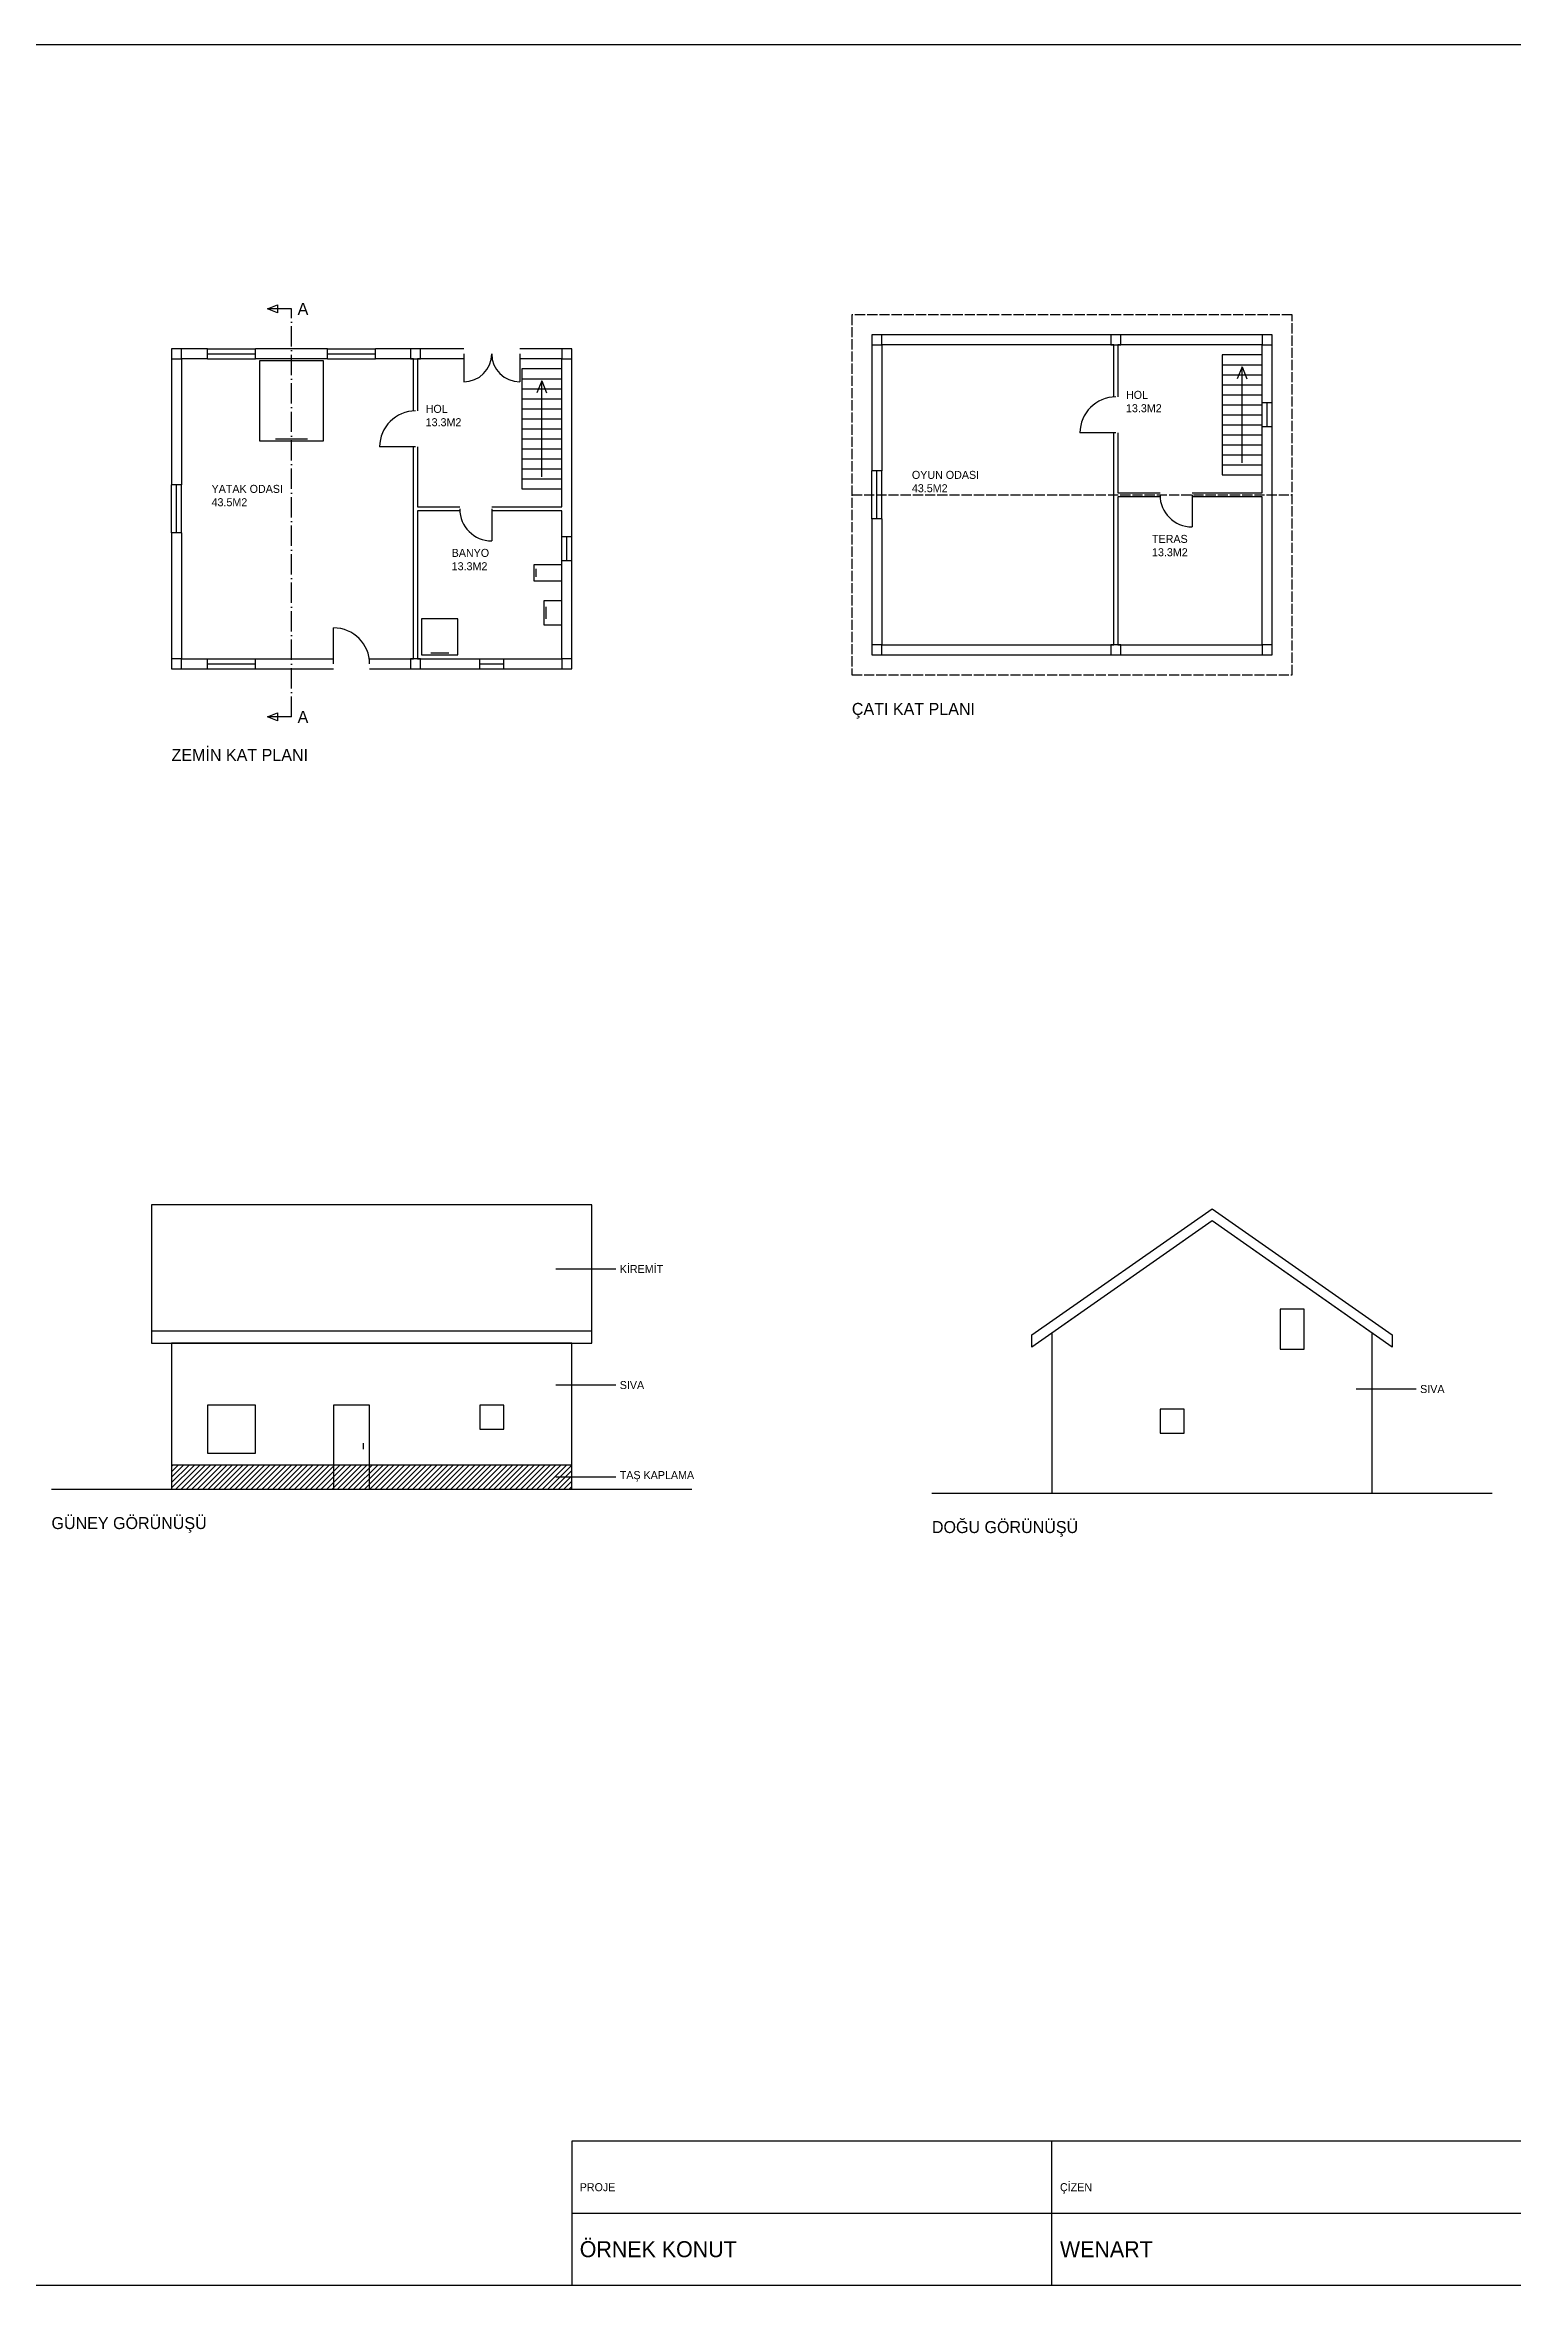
# Model space of a CAD drawing. Header units: centimetres. Extents: x -90000 to 11000, y 0 to 80400.
# Drawn here: x 3683 to 7350, y 0 to 5600 of the extents above; entities that cross this region are included whole.
import ezdxf

# ---------------------------------------------------------------- set-up
doc = ezdxf.new("R2010")
doc.units = ezdxf.units.CM
doc.header["$LTSCALE"] = 20
doc.linetypes.add('DASHDOT', pattern=[3.556, 2.54, -0.508, 0, -0.508])
doc.linetypes.add('DASHED', pattern=[1.524, 1.27, -0.254])
for name, color, linetype in [('A_Antet', 7, 'Continuous'), ('A_Cati', 3, 'Continuous'), ('A_Cerceve', 7, 'Continuous'), ('A_Kapi', 2, 'Continuous'), ('A_Kesit_Cizgisi', 1, 'Continuous'), ('A_Mobilya', 8, 'Continuous'), ('A_Pencere', 4, 'Continuous'), ('A_Yazi', 7, 'Continuous'), ('AR_w_sld', 7, 'Continuous'), ('G_Cephe', 7, 'Continuous'), ('G_Kapi', 2, 'Continuous'), ('G_Pencere', 4, 'Continuous'), ('G_Tarama', 8, 'Continuous'), ('K_Cati', 6, 'Continuous'), ('K_Zemin', 7, 'Continuous'), ('S-BETON', 5, 'Continuous')]:
    doc.layers.add(name, color=color, linetype=linetype)

# ---------------------------------------------------------------- blocks, each defined once
blk = doc.blocks.new('KAPI_CIFT_140')
for p, q in [((-70, 0), (-70, 70)), ((70, 0), (70, 70))]:
    blk.add_line(p, q)
for centre, start, end in [((-70, 0), 0, 90), ((70, 0), 90, 180)]:
    blk.add_arc(centre, 70, start, end)
blk = doc.blocks.new('KAPI_90')
blk.add_line((-45, 0), (-45, 90))
blk.add_arc((-45, 0), 90, 0, 90)
blk = doc.blocks.new('KAPI_80')
blk.add_line((-40, 0), (-40, 80))
blk.add_arc((-40, 0), 80, 0, 90)
blk = doc.blocks.new('PENCERE_120')
for p, q in [((-60, 12.5), (60, 12.5)), ((-60, -12.5), (-60, 12.5)), ((-60, 0), (60, 0)), ((60, -12.5), (60, 12.5)), ((-60, -12.5), (60, -12.5))]:
    blk.add_line(p, q)
blk = doc.blocks.new('PENCERE_60')
for p, q in [((-30, 12.5), (30, 12.5)), ((-30, -12.5), (-30, 12.5)), ((-30, 0), (30, 0)), ((30, -12.5), (30, 12.5)), ((-30, -12.5), (30, -12.5))]:
    blk.add_line(p, q)
blk = doc.blocks.new('YATAK_CIFT')
blk.add_line((-40, -95), (40, -95))
blk.add_lwpolyline([(-80, -100), (80, -100), (80, 100), (-80, 100)], close=True)
blk = doc.blocks.new('KLOZET')
blk.add_line((-10, -30), (10, -30))
blk.add_lwpolyline([(-20, -35), (20, -35), (20, 35), (-20, 35)], close=True)
blk = doc.blocks.new('LAVABO')
blk.add_line((-15, -17.5), (15, -17.5))
blk.add_lwpolyline([(-30, -22.5), (30, -22.5), (30, 22.5), (-30, 22.5)], close=True)
blk = doc.blocks.new('DUS')
blk.add_line((-22.5, -40), (22.5, -40))
blk.add_lwpolyline([(-45, -45), (45, -45), (45, 45), (-45, 45)], close=True)
blk = doc.blocks.new('MERDIVEN')
for p, q in [((-50, 125), (50, 125)), ((0, 120), (-12, 90)), ((0, -120), (0, 120)), ((0, 120), (12, 90)), ((-50, 100), (50, 100)), ((-50, 75), (50, 75)), ((-50, 50), (50, 50)), ((-50, 25), (50, 25)), ((-50, 0), (50, 0)), ((-50, -25), (50, -25)), ((-50, -50), (50, -50)), ((-50, -75), (50, -75)), ((-50, -100), (50, -100)), ((-50, -125), (50, -125))]:
    blk.add_line(p, q)
blk.add_lwpolyline([(-50, -150), (50, -150), (50, 150), (-50, 150)], close=True)

msp = doc.modelspace()

# ---------------------------------------------------------------- hatches: boundary and pattern name
at = {"layer": 'G_Tarama'}
h = msp.add_hatch(dxfattribs=at)
h.set_pattern_fill('ANSI31', scale=3)
h.paths.add_polyline_path([(4000, 1990), (5000, 1990), (5000, 2050), (4000, 2050)])

# ---------------------------------------------------------------- linework, layer by layer
at = {"layer": 'A_Antet'}
for p, q in [((6200, 0), (6200, 360)), ((5000, 180), (11000, 180))]:
    msp.add_line(p, q, dxfattribs=at)
msp.add_lwpolyline([(5000, 0), (11000, 0), (11000, 360), (5000, 360)], close=True, dxfattribs=at)
at = {"layer": 'A_Cati', "linetype": 'DASHED'}
msp.add_line((5700, 4475), (6800, 4475), dxfattribs=at)
msp.add_lwpolyline([(5700, 4025), (6800, 4025), (6800, 4925), (5700, 4925)], close=True, dxfattribs=at)
at = {"layer": 'A_Cerceve'}
msp.add_lwpolyline([(0, 0), (11000, 0), (11000, 5600), (0, 5600)], close=True, dxfattribs=at)
at = {"layer": 'A_Kesit_Cizgisi'}
for p, q in [((4300, 4940), (4240, 4940)), ((4300, 3920), (4240, 3920))]:
    msp.add_line(p, q, dxfattribs=at)
at = {"layer": 'A_Kesit_Cizgisi', "linetype": 'DASHDOT'}
msp.add_line((4300, 3920), (4300, 4940), dxfattribs=at)
at = {"layer": 'A_Kesit_Cizgisi'}
for points in [[(4240, 4940), (4265, 4950), (4265, 4930)], [(4240, 3920), (4265, 3930), (4265, 3910)]]:
    msp.add_lwpolyline(points, close=True, dxfattribs=at)
at = {"layer": 'AR_w_sld'}
for points in [[(6750, 4875), (5750, 4875)], [(5750, 4875), (5750, 4535)], [(6750, 4705), (6750, 4875)], [(4090, 4840), (4000, 4840)], [(4000, 4840), (4000, 4500)], [(4390, 4840), (4210, 4840)], [(4730, 4840), (4510, 4840)], [(5000, 4840), (4870, 4840)], [(5000, 4370), (5000, 4840)], [(6355, 4850), (5775, 4850)], [(5775, 4850), (5775, 4535)], [(6355, 4720), (6355, 4850)], [(6725, 4850), (6365, 4850)], [(6365, 4850), (6365, 4720)], [(6725, 4705), (6725, 4850)], [(4090, 4815), (4025, 4815)], [(4025, 4815), (4025, 4500)], [(4390, 4815), (4210, 4815)], [(4605, 4815), (4510, 4815)], [(4605, 4685), (4605, 4815)], [(4730, 4815), (4615, 4815)], [(4615, 4815), (4615, 4685)], [(4975, 4815), (4870, 4815)], [(4975, 4445), (4975, 4815)], [(4605, 4065), (4605, 4595)], [(4615, 4595), (4615, 4445)], [(6355, 4100), (6355, 4630)], [(6365, 4630), (6365, 4480)], [(6725, 4480), (6725, 4645)], [(6750, 4075), (6750, 4645)], [(6365, 4480), (6470, 4480)], [(6550, 4480), (6725, 4480)], [(4615, 4445), (4720, 4445)], [(4720, 4435), (4615, 4435)], [(4615, 4435), (4615, 4065)], [(4800, 4445), (4975, 4445)], [(4975, 4435), (4800, 4435)], [(4975, 4370), (4975, 4435)], [(6470, 4470), (6365, 4470)], [(6365, 4470), (6365, 4100)], [(6725, 4470), (6550, 4470)], [(6725, 4100), (6725, 4470)], [(4000, 4380), (4000, 4040)], [(4025, 4380), (4025, 4065)], [(5750, 4415), (5750, 4075)], [(5775, 4415), (5775, 4100)], [(4975, 4065), (4975, 4310)], [(5000, 4040), (5000, 4310)], [(5775, 4100), (6355, 4100)], [(6365, 4100), (6725, 4100)], [(4000, 4040), (4090, 4040)], [(4025, 4065), (4090, 4065)], [(4210, 4065), (4405, 4065)], [(4210, 4040), (4405, 4040)], [(4495, 4065), (4605, 4065)], [(4495, 4040), (4770, 4040)], [(4615, 4065), (4770, 4065)], [(4830, 4065), (4975, 4065)], [(4830, 4040), (5000, 4040)], [(5750, 4075), (6750, 4075)]]:
    msp.add_lwpolyline(points, dxfattribs=at)
at = {"layer": 'G_Cephe'}
for p, q in [((5110, 2540), (4960, 2540)), ((3950, 2385.5), (5050, 2385.5)), ((5110, 2250), (4960, 2250)), ((7110, 2240), (6960, 2240)), ((5110, 2020), (4960, 2020))]:
    msp.add_line(p, q, dxfattribs=at)
for points in [[(3950, 2355), (5050, 2355), (5050, 2700.6), (3950, 2700.6)], [(6200, 1980), (7000, 1980), (7000, 2380), (6600, 2660.1), (6200, 2380)], [(4000, 1990), (5000, 1990), (5000, 2355), (4000, 2355)]]:
    msp.add_lwpolyline(points, close=True, dxfattribs=at)
at = {"layer": 'G_Kapi'}
msp.add_line((4480, 2090), (4480, 2105), dxfattribs=at)
msp.add_lwpolyline([(4405, 1990), (4495, 1990), (4495, 2200), (4405, 2200)], close=True, dxfattribs=at)
at = {"layer": 'G_Pencere'}
for points in [[(6770, 2340), (6830, 2340), (6830, 2440), (6770, 2440)], [(4090, 2080), (4210, 2080), (4210, 2200), (4090, 2200)], [(4770, 2140), (4830, 2140), (4830, 2200), (4770, 2200)], [(6470, 2130), (6530, 2130), (6530, 2190), (6470, 2190)]]:
    msp.add_lwpolyline(points, close=True, dxfattribs=at)
at = {"layer": 'G_Tarama'}
msp.add_lwpolyline([(4000, 1990), (5000, 1990), (5000, 2050), (4000, 2050)], close=True, dxfattribs=at)
at = {"layer": 'K_Cati'}
msp.add_lwpolyline([(6150, 2375.5), (6600, 2690.6), (7050, 2375.5), (7050, 2345), (6600, 2660.1), (6150, 2345)], close=True, dxfattribs=at)
at = {"layer": 'K_Zemin'}
for p, q in [((3700, 1990), (5300, 1990)), ((5900, 1980), (7300, 1980))]:
    msp.add_line(p, q, dxfattribs=at)
at = {"layer": 'S-BETON'}
for points in [[(5750, 4850), (5775, 4850), (5775, 4875), (5750, 4875)], [(6347.5, 4850), (6372.5, 4850), (6372.5, 4875), (6347.5, 4875)], [(6725, 4850), (6750, 4850), (6750, 4875), (6725, 4875)], [(4000, 4815), (4025, 4815), (4025, 4840), (4000, 4840)], [(4597.5, 4815), (4622.5, 4815), (4622.5, 4840), (4597.5, 4840)], [(4975, 4815), (5000, 4815), (5000, 4840), (4975, 4840)], [(5750, 4075), (5775, 4075), (5775, 4100), (5750, 4100)], [(6347.5, 4075), (6372.5, 4075), (6372.5, 4100), (6347.5, 4100)], [(6725, 4075), (6750, 4075), (6750, 4100), (6725, 4100)], [(4000, 4040), (4025, 4040), (4025, 4065), (4000, 4065)], [(4597.5, 4040), (4622.5, 4040), (4622.5, 4065), (4597.5, 4065)], [(4975, 4040), (5000, 4040), (5000, 4065), (4975, 4065)]]:
    msp.add_lwpolyline(points, close=True, dxfattribs=at)

# ---------------------------------------------------------------- block references
at = {"layer": 'A_Kapi'}
for name, p, rotation in [('KAPI_CIFT_140', (4800, 4827.5), 180), ('KAPI_90', (6360, 4675), 90), ('KAPI_90', (4610, 4640), 90), ('KAPI_80', (4760, 4440), 180), ('KAPI_80', (6510, 4475), 180)]:
    msp.add_blockref(name, p, dxfattribs=dict(at, rotation=rotation))
msp.add_blockref('KAPI_90', (4450, 4052.5), dxfattribs=at)
at = {"layer": 'A_Mobilya'}
for name, p in [('MERDIVEN', (6675, 4675)), ('YATAK_CIFT', (4300, 4710)), ('MERDIVEN', (4925, 4640)), ('DUS', (4670, 4120))]:
    msp.add_blockref(name, p, dxfattribs=at)
at = {"layer": 'A_Mobilya', "rotation": 270}
for name, p in [('KLOZET', (4940, 4280)), ('LAVABO', (4952.5, 4180))]:
    msp.add_blockref(name, p, dxfattribs=at)
at = {"layer": 'A_Pencere'}
for name, p in [('PENCERE_120', (4150, 4827.5)), ('PENCERE_120', (4450, 4827.5)), ('PENCERE_120', (4150, 4052.5)), ('PENCERE_60', (4800, 4052.5))]:
    msp.add_blockref(name, p, dxfattribs=at)
at = {"layer": 'A_Pencere', "rotation": 90}
for name, p in [('PENCERE_60', (6737.5, 4675)), ('PENCERE_120', (4012.5, 4440)), ('PENCERE_120', (5762.5, 4475)), ('PENCERE_60', (4987.5, 4340))]:
    msp.add_blockref(name, p, dxfattribs=at)

# ---------------------------------------------------------------- texts
at = {"layer": 'A_Yazi'}
for s, height, p in [('A', 30, (4315, 4925)), ('A', 30, (4315, 3905)), ('KİREMİT', 20, (5120, 2530)), ('SIVA', 20, (5120, 2240)), ('SIVA', 20, (7120, 2230)), ('TAŞ KAPLAMA', 20, (5120, 2015)), ('GÜNEY GÖRÜNÜŞÜ', 30, (3700, 1890)), ('DOĞU GÖRÜNÜŞÜ', 30, (5900, 1880)), ('PROJE', 20, (5020, 235)), ('ÇİZEN', 20, (6220, 235)), ('ÖRNEK KONUT', 40, (5020, 70)), ('WENART', 40, (6220, 70))]:
    msp.add_text(s, height=height, dxfattribs=at).set_placement(p)
at = {"layer": 'A_Yazi', "attachment_point": 1}
for s, insert, char_height in [('\\H20;HOL\\P13.3M2', (6385, 4735), 20), ('\\H20;HOL\\P13.3M2', (4635, 4700), 20), ('\\H20;YATAK ODASI\\P43.5M2', (4100, 4500), 20), ('\\H20;OYUN ODASI\\P43.5M2', (5850, 4535), 20), ('\\H20;TERAS\\P13.3M2', (6450, 4375), 20), ('\\H20;BANYO\\P13.3M2', (4700, 4340), 20), ('\\H30;ÇATI KAT PLANI', (5700, 3955), 30), ('\\H30;ZEMİN KAT PLANI', (4000, 3840), 30)]:
    msp.add_mtext(s, dxfattribs=dict(at, insert=insert, char_height=char_height))

doc.saveas('drawing.dxf')
